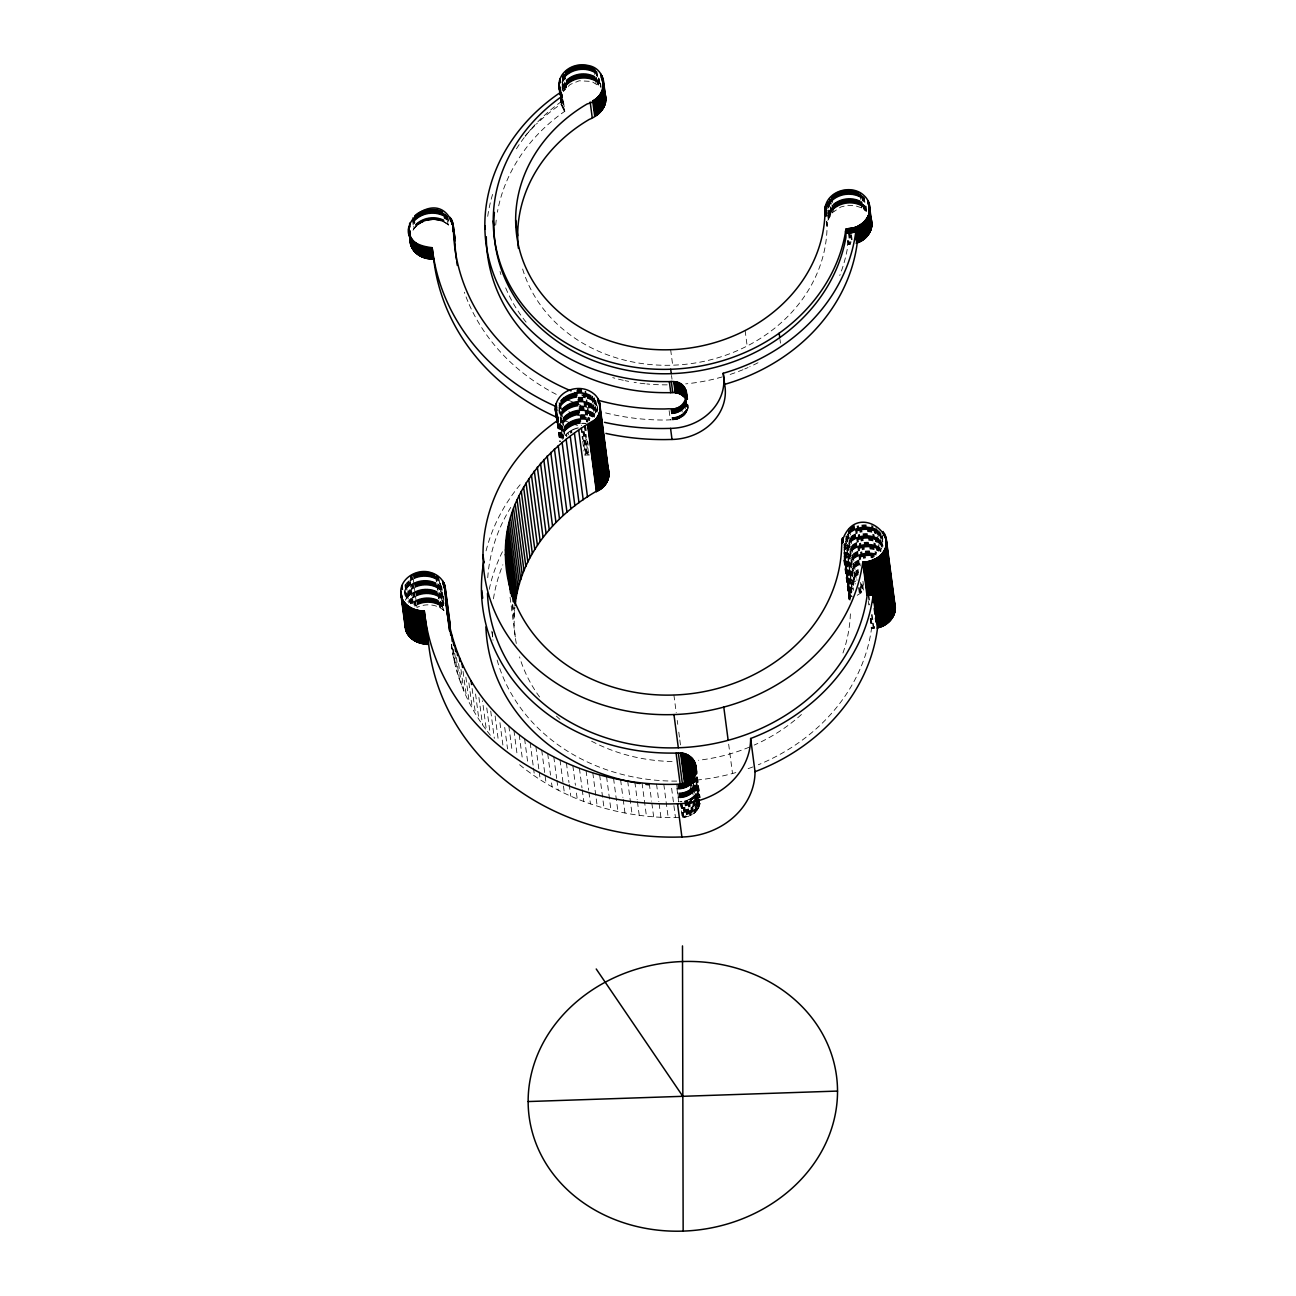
<?xml version="1.0" encoding="UTF-8"?>
<svg xmlns="http://www.w3.org/2000/svg" width="1296" height="1296" viewBox="0 0 1296 1296"><rect width="100%" height="100%" fill="white"/><g stroke="black" fill="none" stroke-linecap="round" stroke-linejoin="round"><path stroke-width="0.75" stroke-dasharray="5 3.75" d="M516.294 643.48A168.496 146.205 -7.5 0 1 514.172 620.638L514.885 606.82M522.628 269.017A155.002 134.509 -7.5 0 0 689.666 363.803A155.002 134.509 -7.5 0 0 826.994 229.408L827.123 227.011A22.469 19.489 -7.5 0 1 827.059 225.18L827.383 222.118M870.248 618.565L871.414 629.338A190.966 165.71 -7.5 0 1 758.338 764.753M847.568 240.57L847.357 248.621A177.471 154.013 -7.5 0 1 839.743 275.497M605.588 412.906A217.922 189.103 -7.5 0 0 665.982 420.034L670.356 419.839A15.73 13.64 -7.5 0 0 672.316 419.92C680.303 419.985 688.694 413.521 688.208 405.049M700.229 803.407L698.333 808.574L694.138 813.289L688.306 816.399L682.214 817.436L680.416 803.763M827.836 220.304L832.388 212.609L840.845 206.971L847.665 205.303L854.663 205.546L861.143 207.668L866.489 211.459L865.728 205.643M600.615 83.479L601.117 87.35L591.689 81.437L579.231 80.773L570.24 84.418L563.76 91.012L561.719 75.508M413.003 230.267C420.811 217.922 440.624 215.978 450.409 226.946M857.223 595.285L863.59 591.3L862.31 581.531M531.895 128.191A177.471 154.013 -7.5 0 1 562.075 101.088L563.323 100.31L564.781 111.375L563.533 112.153A177.471 154.013 -7.5 0 0 497.389 212.204M444.074 610.659C436.865 604.066 425.574 603.158 416.988 607.468L412.614 574.258M735.836 772.594L730.069 774.166A190.966 165.71 -7.5 0 1 696.649 780.062M584.545 455.042L589.453 454.961M871.528 628.333L874.654 628.204L874.152 624.299M848.054 244.264L850.565 244.199L849.107 233.134M519.631 764.753C564.376 801.608 623.198 818.975 680.74 817.549M699.759 797.089L694.089 789.523L684.952 786.251A17.966 15.601 -7.5 0 0 682.15 786.186M487.361 731.381L490.374 735.269M560.941 100.505L561.816 105.932L564.781 111.375M451.3 644.225C455.107 675.297 467.597 705.089 486.356 730.085L482.501 700.78M866.165 206.096L866.684 209.984M864.238 197.446L866.02 211.005M863.752 197.024L865.534 210.584M863.249 196.603L865.031 210.163M862.731 196.198L864.529 209.758M862.213 195.809L863.995 209.369M861.662 195.437L863.444 208.996M860.852 193.153L862.893 208.64M860.285 192.812L862.326 208.3M859.945 194.416L861.743 207.976M859.102 192.164L861.143 207.668M858.503 191.873L860.528 207.376M857.871 191.597L859.912 207.101M857.255 191.354L859.297 206.842M856.607 191.111L858.649 206.599M855.959 190.885L858.001 206.388M855.311 190.69L857.353 206.177M854.647 190.496L856.688 205.999M853.983 190.334L856.008 205.821M853.303 190.188L855.344 205.675M852.622 190.058L854.663 205.546M851.926 189.945L853.967 205.432M851.229 189.848L853.27 205.351M850.549 189.783L852.574 205.27M849.836 189.718L851.877 205.222M849.139 189.686L851.18 205.189M848.443 189.67L850.484 205.173M847.73 189.686L849.771 205.173M847.033 189.702L849.074 205.205M846.32 189.751L848.362 205.238M845.624 189.815L847.665 205.303M851.456 234.722L852.185 240.262M844.927 189.896L846.968 205.384M850.759 234.835L851.731 242.206M844.231 189.994L846.272 205.481M849.82 233.069L851.035 242.287M843.534 190.107L845.575 205.61M842.837 190.253L844.879 205.74M848.41 233.167L849.868 244.247M842.157 190.415L844.198 205.902M848.669 240.57L849.155 244.264M841.46 190.577L843.502 206.08M847.973 240.586L848.459 244.264M840.796 190.771L842.837 206.275M840.116 190.982L842.157 206.485M839.468 191.225L841.509 206.712M838.804 191.468L840.845 206.971M838.156 191.727L840.197 207.23M837.524 192.019L839.565 207.506M882.349 535.426L882.868 539.33M836.892 192.31L838.933 207.814M882.155 536.917L882.932 542.781M881.685 536.479L882.981 546.248M836.276 192.634L838.318 208.121M880.697 532.138L882.754 547.771M835.677 192.958L837.718 208.462M880.454 533.677L882.252 547.349M835.078 193.315L837.119 208.818M879.935 533.272L881.734 546.944M879.158 530.939L881.458 548.516M834.494 193.671L836.536 209.174M878.607 530.566L881.183 550.087M833.927 194.06L835.969 209.563M878.299 532.154L880.875 551.691M833.377 194.449L835.418 209.952M877.473 529.853L880.308 551.351M832.826 194.87L834.867 210.357M876.89 529.529L879.725 551.027M876.047 527.278L879.385 552.663M832.307 195.291L834.349 210.778M875.691 528.93L878.785 552.371M832.048 197.656L833.83 211.216M831.303 196.182L833.344 211.669M875.075 528.655L878.153 552.096M830.817 196.636L832.858 212.139M874.444 528.412L877.797 553.797M830.606 199.049L832.388 212.609M873.812 528.169L877.149 553.554M830.153 199.535L831.951 213.095M872.905 525.982L876.501 553.343M829.472 198.11L831.514 213.597M829.067 198.612L831.092 214.115M872.257 525.787L876.112 555.093M828.922 201.074L830.704 214.634M871.592 525.593L875.448 554.899M828.549 201.609L830.331 215.168M871.171 527.391L874.768 554.737M828.193 202.144L829.975 215.703M827.852 202.694L829.634 216.254M870.491 527.245L874.346 556.535M827.269 201.317L829.31 216.805M827.237 203.812L829.019 217.372M869.81 527.116L873.666 556.405M827.723 210.195L828.743 217.955M827.723 212.722L828.484 218.522M869.13 527.002L873.245 558.252M827.739 215.233L828.241 219.105M868.433 526.905L872.548 558.155M867.737 526.84L871.852 558.09M867.04 526.775L871.155 558.041M826.54 221.292L827.059 225.18M826.362 221.195L827.123 227.011M866.084 524.799L870.458 557.993M865.372 524.783L869.746 557.993M864.675 524.783L869.049 557.993M863.978 524.799L868.336 558.009M863.266 524.848L867.64 558.058M862.569 524.912L866.943 558.122M861.856 524.993L866.23 558.203M861.419 527.051L865.534 558.301M860.722 527.164L864.837 558.414M872.159 614.596L873.958 628.268M860.042 527.31L864.157 558.56M868.887 595.107L869.908 602.915M871.447 614.628L873.261 628.301M859.345 527.456L863.46 558.722M868.174 595.123L869.47 604.892M871.268 618.565L872.548 628.333M858.406 525.69L862.78 558.9M868.239 600.988L868.757 604.892M870.556 618.565L871.852 628.333M857.725 525.884L862.099 559.094M857.061 526.095L861.435 559.305M856.656 528.282L860.771 559.532M856.008 528.525L860.123 559.775M862.942 581.272L863.46 585.176M855.36 528.784L860.252 565.898M854.21 525.172L859.604 566.19M861.921 583.767L862.958 591.575M853.578 525.463L858.989 566.482M861.289 584.059L862.326 591.883M852.962 525.787L858.616 568.75M860.414 582.422L861.71 592.191M852.363 526.111L858.535 572.994M860.333 586.667L861.095 592.531M851.764 526.468L858.195 575.294M859.993 588.967L860.512 592.871M851.18 526.824L857.612 575.667M859.151 587.38L859.928 593.244M850.613 527.213L857.045 576.04M858.584 587.768L859.361 593.617M850.063 527.602L856.996 580.349M849.771 529.967L856.462 580.754M848.993 528.444L855.684 579.231M848.475 528.881L855.425 581.612M848.232 531.279L855.182 584.026M848.021 533.693L854.696 584.48M847.552 534.179L854.242 584.966M847.357 536.609L853.789 585.452M846.92 537.111L853.61 587.898M846.256 535.669L853.465 590.36M845.867 536.188L852.8 588.935M845.737 538.682L852.428 589.469M845.64 541.161L852.071 590.004M845.559 543.672L851.99 592.499M845.251 544.223L852.185 596.97M844.943 544.79L851.634 595.577M844.409 543.413L851.359 596.16M844.15 543.996L851.099 596.727M843.923 544.579L850.597 595.366M843.955 547.123L850.387 595.949M844.02 549.666L850.451 598.509M844.101 552.226L850.273 599.108M843.955 552.825L849.998 600.323M843.971 556L849.625 598.979M844.133 558.56L849.479 600.194M844.036 559.791L849.155 599.481M843.826 560.293L848.961 599.351M779.998 339.455L780.484 343.132M745.119 330.512L747.16 346M687.512 404.368L687.998 408.062M687.431 404.789L687.803 408.904M687.204 405.632L687.674 409.325M686.329 400.513L687.544 409.747M686.183 400.934L687.22 410.573M685.827 401.744L687.042 410.978M685.633 402.149L686.848 411.367M685.179 400.707L686.637 411.772M684.968 401.096L686.426 412.16M684.725 401.468L686.183 412.549M684.725 403.704L685.94 412.922M684.207 402.23L685.665 413.294M683.932 402.586L685.39 413.667M728.66 744.196L732.515 773.485M683.64 402.943L685.098 414.023M683.348 403.299L684.806 414.364M683.041 403.639L684.499 414.704M682.7 403.979L684.158 415.044M682.376 404.303L683.834 415.368M682.02 404.611L683.478 415.676M681.664 404.919L683.122 415.984M681.534 407.057L682.749 416.291M680.918 405.502L682.376 416.567M680.53 405.778L681.988 416.842M680.125 406.037L681.583 417.118M679.72 406.296L681.178 417.361M679.298 406.539L680.756 417.62M678.877 406.782L680.335 417.847M678.456 406.993L679.914 418.073M670.648 349.709L672.689 365.197M678.019 407.203L679.477 418.284M677.565 407.414L679.023 418.478M677.111 407.592L678.569 418.657M676.658 407.77L678.116 418.835M676.188 407.932L677.646 418.997M671.522 375.516L672.008 379.21M675.718 408.078L677.176 419.143M675.248 408.208L676.706 419.288M674.779 408.337L676.237 419.402M674.293 408.451L675.751 419.515M673.807 408.548L675.265 419.612M673.321 408.629L674.779 419.693M672.835 408.694L674.293 419.758M672.349 408.758L673.807 419.823M671.846 408.791L673.304 419.872M671.36 408.823L672.818 419.888M670.858 408.839L672.316 419.92M669.141 410.621L670.356 419.839M697.378 777.519L700.034 797.526M697.297 777.017L699.889 797.558M696.843 776.628L699.516 797.056M696.697 777.681L699.451 797.542M696.47 777.244L698.884 797.056M699.143 799L699.905 804.865M696.422 779.949L698.738 797.526M698.998 799.486L699.775 805.351M696.276 780.419L698.593 798.012M698.836 799.956L699.613 805.82M696.098 780.905L698.155 796.522M695.887 781.002L699.257 806.76M694.931 775.964L699.046 807.23M694.705 776.434L697.54 797.915M697.799 799.875L698.819 807.683M694.462 776.887L697.297 798.368M697.556 800.329L698.576 808.137M694.219 777.325L698.333 808.574M693.943 777.762L698.058 809.028M693.409 776.239L696.227 797.737M696.487 799.681L697.766 809.449M693.101 776.677L695.936 798.158M696.179 800.118L697.475 809.87M692.777 777.082L695.612 798.579M695.871 800.523L697.151 810.292M693.052 781.715L694.089 789.523M692.712 779.447L696.827 810.697M692.113 777.892L696.487 811.102M691.756 778.28L694.316 797.818M694.575 799.778L696.13 811.49M600.178 83.009L600.68 86.881M599.206 78.683L600.226 86.427M691.384 778.669L693.959 798.206M694.98 806.015L695.758 811.879M691.756 784.501L692.275 788.405M598.736 78.246L599.756 85.99M691.254 780.986L693.571 798.563M693.83 800.523L695.369 812.252M598.25 77.825L599.27 85.568M690.59 779.398L693.166 798.935M693.425 800.879L694.964 812.608M596.97 71.588L598.768 85.147M690.185 779.755L692.761 799.276M693.02 801.236L694.559 812.948M690.314 783.805L690.817 787.709M596.452 71.199L598.234 84.758M689.764 780.079L692.339 799.616M692.599 801.576L694.138 813.289M595.917 70.81L597.715 84.37M689.326 780.419L691.643 797.996M692.68 805.804L693.7 813.629M595.123 68.51L597.164 83.997M688.889 780.727L693.263 813.937M594.556 68.153L596.597 83.657M688.435 781.034L692.809 814.244M594.232 69.757L596.03 83.317M687.965 781.326L692.339 814.536M593.39 67.505L595.431 82.993M687.496 781.601L691.87 814.811M592.79 67.198L594.832 82.701M687.01 781.877L689.326 799.454M689.585 801.398L691.384 815.071M592.191 66.906L594.232 82.409M686.507 782.12L688.824 799.697M689.083 801.657L690.881 815.33M591.559 66.647L593.6 82.134M686.005 782.363L688.322 799.94M688.581 801.9L690.379 815.573M685.503 782.59L687.82 800.167M688.079 802.127L689.877 815.8M673.904 695.029L676.22 712.606M677.241 720.43L677.759 724.334M678.796 732.143L679.558 738.007M679.817 739.951L680.594 745.816M590.927 66.388L592.969 81.891M684.985 782.8L689.359 816.01M590.296 66.161L592.337 81.648M684.466 782.995L688.84 816.205M589.648 65.934L591.689 81.437M683.932 783.189L688.306 816.399M588.983 65.74L591.025 81.243M683.397 783.351L687.771 816.561M588.319 65.561L590.36 81.065M682.862 783.513L687.236 816.723M587.639 65.399L589.68 80.903M682.312 783.659L686.686 816.853M681.761 783.772L683.818 799.405M684.855 807.214L686.135 816.982M586.975 65.254L589 80.757M681.21 783.886L683.267 799.519M684.288 807.327L685.584 817.096M586.278 65.14L588.319 80.627M680.659 783.983L682.717 799.616M683.737 807.424L685.033 817.193M585.598 65.027L587.639 80.53M680.092 784.064L682.15 799.697M683.186 807.505L684.466 817.274M584.901 64.946L586.942 80.449M679.541 784.129L681.842 801.706M682.101 803.666L683.899 817.339M678.974 784.177L681.291 801.754M681.55 803.714L683.348 817.387M584.204 64.881L586.246 80.384M678.407 784.21L680.724 801.787M680.983 803.747L682.781 817.42M583.508 64.832L585.549 80.336M677.84 784.226L680.157 801.819M582.795 64.816L584.836 80.303M582.098 64.8L584.14 80.303M676.723 784.226L679.039 801.803M676.885 788.26L678.683 801.932M581.402 64.816L583.427 80.303M580.689 64.849L582.73 80.336M579.992 64.897L582.034 80.384M579.28 64.962L581.321 80.449M578.583 65.043L580.624 80.546M577.886 65.156L579.928 80.644M577.19 65.286L579.231 80.773M576.509 65.432L578.534 80.919M671.62 788.276L675.475 817.582M575.813 65.594L577.854 81.081M575.132 65.772L577.174 81.259M574.468 65.966L576.509 81.47M573.788 66.193L575.829 81.68M573.14 66.42L575.181 81.923M572.492 66.679L574.533 82.183M571.844 66.955L573.885 82.442M571.212 67.246L573.253 82.733M570.58 67.538L572.621 83.041M569.965 67.862L572.006 83.365M663.811 784.323L668.185 817.517M569.365 68.202L571.406 83.705M568.782 68.558L570.823 84.062M568.199 68.931L570.24 84.418M567.632 69.32L569.673 84.807M567.081 69.709L569.122 85.212M566.546 70.13L568.588 85.617M566.028 70.551L568.069 86.054M565.526 71.005L567.567 86.492M565.024 71.458L567.065 86.945M564.813 73.856L566.595 87.415M564.343 74.342L566.141 87.901M563.906 74.828L565.688 88.387M563.225 73.402L565.267 88.889M563.08 75.848L564.862 89.408M656.537 784.064L658.854 801.641M659.113 803.601L660.911 817.274M562.691 76.367L564.473 89.926M562.059 74.974L564.1 90.461M562.14 81.875L563.42 91.562M562.091 84.37L562.853 90.185M562.059 86.881L562.561 90.752M562.934 99.808L564.392 110.873M562.577 99.29L564.035 110.354M562.221 98.771L563.679 109.836M561.589 97.686L563.355 109.301M561.298 97.135L562.756 108.216M561.038 96.584L562.496 107.649M560.795 96.017L562.253 107.082M560.423 96.115L561.816 105.932M560.698 99.679L561.281 103.923L558.025 106.159A186.462 161.806 -7.5 0 0 536.463 124.027M649.28 783.61L651.596 801.187M651.856 803.147L653.654 816.82M597.294 405.761L597.812 409.666M597.132 407.236L597.65 411.14M595.917 400.918L597.213 410.686M595.463 400.464L597.019 412.177M594.994 400.027L596.533 411.739M594.248 397.645L596.047 411.318M594.005 399.184L596.063 414.817M593.487 398.779L595.544 414.412M592.693 396.446L595.01 414.023M592.142 396.074L594.718 415.611M591.835 397.678L594.41 417.215M591.008 395.393L593.843 416.875M642.055 782.962L646.429 816.172M590.425 395.069L593.244 416.567M589.826 394.778L592.904 418.203M589.21 394.486L592.304 417.928M588.595 394.211L591.673 417.652M587.963 393.968L591.3 419.353M587.315 393.725L590.668 419.126M586.667 393.514L590.004 418.916M585.76 391.36L589.615 420.665M585.079 391.181L588.951 420.487M584.674 392.98L588.271 420.325M583.994 392.834L587.849 422.14M634.862 782.104L637.178 799.697M637.421 801.641L639.236 815.314M583.313 392.704L587.169 422.01M582.617 392.607L586.472 421.913M581.418 388.622L586.035 423.776M580.721 388.541L585.338 423.711M585.598 425.655L586.375 431.519M587.655 441.288L588.173 445.192M580.009 388.508L584.642 423.662M584.901 425.623L586.44 437.335M586.699 439.295L588.757 454.912M579.312 388.476L583.945 423.63M584.204 425.59L588.06 454.896M578.615 388.46L583.232 423.63M584.269 431.438L587.347 454.88M577.903 388.476L582.536 423.63M583.556 431.455L586.651 454.896M577.206 388.508L581.823 423.662M582.86 431.487L585.938 454.928M576.752 390.517L581.386 425.671M581.645 427.631L585.241 454.977M627.701 781.067L632.075 814.277M576.315 392.526L580.689 425.736M580.932 427.696L582.487 439.409M582.746 441.369L584.026 451.138M575.602 392.623L579.976 425.833M574.906 392.72L579.28 425.93M574.225 392.85L578.583 426.06M573.529 392.996L578.162 428.166M572.848 393.158L577.465 428.328M572.168 393.336L576.785 428.506M571.487 393.547L576.121 428.701M570.823 393.757L575.456 428.927M570.159 394L574.792 429.154M620.606 779.819L622.922 797.396M623.182 799.357L624.98 813.029M569.511 394.259L574.144 429.413M568.863 394.519L573.496 429.689M568.231 394.81L572.864 429.98M567.616 395.118L572.233 430.272M567 395.442L571.892 432.556M566.401 395.782L571.277 432.896M565.801 396.139L570.694 433.253M565.234 396.495L569.851 431.665M564.667 396.884L569.3 432.054M564.116 397.289L568.75 432.443M563.582 397.694L568.458 434.808M613.559 778.378L617.933 811.588M563.047 398.131L567.68 433.285M562.545 398.569L567.178 433.739M562.059 399.022L566.935 436.136M561.573 399.492L566.465 436.606M561.119 399.978L565.753 435.132M560.682 400.464L565.315 435.634M560.504 402.926L564.878 436.136M560.099 403.445L564.473 436.639M559.71 403.963L561.265 415.676M561.508 417.636L563.825 435.213M559.094 402.538L560.893 416.21M561.152 418.171L563.711 437.708M558.997 405.032L560.277 414.801M560.536 416.761L563.371 438.242M558.916 407.543L559.953 415.352M560.212 417.312L563.031 438.793M558.868 410.054L559.386 413.959M560.407 421.783L562.723 439.36M560.374 424.294L562.432 439.927M606.577 776.741L610.951 809.951M560.099 424.877L561.897 438.55M559.597 423.5L561.654 439.133M559.37 424.084L561.427 439.717M559.273 424.391L560.957 438.356M558.932 423.857L560.99 439.49M558.544 423.922L560.601 439.555M558.268 424.197L560.601 440.365M557.993 423.63L560.309 441.207M557.912 423.792L560.228 441.385M557.491 423.679L559.888 441.45M557.264 423.565L559.564 441.158M599.659 774.911L604.033 808.121M592.823 772.902L597.197 806.112M586.084 770.699L588.643 790.236M588.902 792.18L590.458 803.909M579.425 768.301L581.985 787.838M582.244 789.782L583.799 801.511M572.864 765.725L575.424 785.263M576.461 793.071L577.222 798.935M566.401 762.971L568.976 782.509M569.219 784.453L570.775 796.181M560.05 760.023L564.424 793.233M553.813 756.913L556.648 778.41M556.907 780.354L558.187 790.123M547.706 753.64L550.541 775.121M551.561 782.93L552.08 786.834M541.728 750.173L546.102 783.383M535.88 746.561L538.958 770.002M539.217 771.946L540.254 779.771M513.961 607.516L514.48 611.42M512.698 604.309L514.237 616.037M512.114 605.005L514.172 620.638M530.177 742.77L533.255 766.211M533.515 768.172L534.551 775.98M510.057 597.278L515.533 638.944M524.605 738.833L527.699 762.275M519.21 734.735L522.547 760.12M447.833 216.351L448.805 223.722M447.363 215.914L448.578 225.131M447.59 221.033L448.076 224.726M446.342 215.087L447.557 224.321M513.945 730.474L517.298 755.876M445.808 214.715L447.023 223.933M445.273 214.326L446.488 223.56M444.706 213.97L445.921 223.204M444.139 213.629L445.354 222.863M443.556 213.305L444.771 222.539M442.714 211.151L444.172 222.232M442.114 210.859L443.572 221.94M441.499 210.584L442.957 221.665M440.867 210.325L442.325 221.405M508.858 726.084L512.195 751.486M440.235 210.098L441.693 221.162M439.587 209.871L441.045 220.936M438.923 209.66L440.381 220.741M438.259 209.482L439.717 220.547M437.594 209.32L439.052 220.385M436.914 209.174L438.372 220.239M491.864 631.136L493.047 640.208M504.711 727.412L507.53 748.894M436.234 209.045L437.692 220.109M435.553 208.931L437.011 219.996M434.857 208.834L436.315 219.899M434.16 208.769L435.618 219.834M433.463 208.705L434.921 219.785M432.767 208.672L434.225 219.737M499.948 722.731L503.042 746.172M432.054 208.656L433.512 219.737M431.357 208.672L432.815 219.737M430.645 208.688L432.103 219.753M429.948 208.737L431.406 219.802M429.235 208.802L430.693 219.866M428.539 208.883L429.997 219.947M495.121 715.959L498.199 739.4M427.842 208.98L429.3 220.045M427.145 209.093L428.603 220.158M426.449 209.239L427.907 220.304M425.768 209.385L427.226 220.466M425.088 209.563L426.546 220.644M490.73 711.034L494.327 738.38M424.408 209.758L425.866 220.838M423.743 209.968L425.201 221.049M423.079 210.211L424.537 221.276M422.431 210.454L423.889 221.519M421.783 210.713L423.241 221.794M486.778 707.924L490.115 733.309M421.135 211.005L422.593 222.07M420.52 211.297L421.978 222.377M419.904 211.621L421.362 222.685M419.288 211.945L420.746 223.025M418.705 212.301L420.163 223.366M418.122 212.657L419.58 223.738M417.555 213.046L419.013 224.111M416.988 213.435L418.446 224.516M416.453 213.856L417.911 224.921M415.919 214.277L417.377 225.342M415.417 214.715L416.875 225.779M478.921 697.442L482.517 724.788M414.914 215.168L416.372 226.233M414.428 215.622L415.886 226.687M414.218 217.939L415.433 227.173M413.764 218.441L414.979 227.659M413.327 218.927L414.542 228.161M412.679 217.598L414.137 228.663M475.551 693.992L478.888 719.393M412.533 219.964L413.748 229.181M472.117 688.484L475.47 713.885M468.893 682.879L472.246 708.28M465.88 677.192L469.217 702.578M463.077 671.409L466.414 696.794M460.987 669.449L463.822 690.93M458.606 663.52L461.441 685.001M456.451 657.509L459.286 678.991M454.766 653.395L457.342 672.916M453.308 649.215L455.625 666.792M452.579 648.891L454.135 660.62M451.575 644.63L452.855 654.399M443.362 596.403L443.88 600.307M441.644 586.165L442.163 590.069M442.406 592.029L443.961 603.742M441.191 585.711L443.767 605.248M440.462 583.313L443.815 608.699M439.976 582.876L443.588 610.222M438.971 578.551L443.086 609.817M438.194 576.202L442.568 609.412M437.675 575.813L442.033 609.023M437.125 575.44L441.499 608.65M436.574 575.084L440.948 608.294M436.25 576.704L440.365 607.954M435.667 576.364L439.781 607.63M434.824 574.112L439.198 607.322M434.209 573.82L438.583 607.03M433.593 573.545L437.967 606.755M432.961 573.286L437.335 606.496M432.329 573.043L436.703 606.253M431.681 572.816L436.055 606.026M431.033 572.621L435.391 605.831M430.369 572.427L434.727 605.637M429.689 572.265L434.063 605.475M429.008 572.119L433.382 605.329M428.328 571.99L432.702 605.2M427.648 571.876L432.022 605.086M426.951 571.795L431.325 604.989M426.254 571.714L430.628 604.924M425.558 571.666L429.932 604.876M424.861 571.633L429.235 604.827M424.148 571.617L428.522 604.827M423.452 571.617L427.826 604.827M422.739 571.633L427.113 604.843M422.042 571.682L426.416 604.892M421.346 571.747L425.72 604.957M420.633 571.828L425.007 605.038M419.936 571.925L424.31 605.135M419.24 572.054L423.614 605.248M418.559 572.184L422.933 605.394M417.863 572.346L422.237 605.556M417.182 572.524L421.556 605.734M416.502 572.719L420.876 605.929M415.838 572.929L420.212 606.139M415.174 573.156L419.548 606.366M414.526 573.399L418.9 606.609M413.878 573.674L418.252 606.884M413.246 573.95L417.62 607.16M411.998 574.565L416.372 607.775M411.399 574.906L415.757 608.116M410.8 575.246L415.174 608.456M410.216 575.618L414.072 604.924M410.168 579.895L413.505 605.297M409.86 582.244L412.695 603.742M409.066 580.705L412.144 604.147M408.532 581.126L411.626 604.568M408.029 581.564L411.107 605.005M407.527 582.017L410.362 603.499M407.041 582.487L409.617 602.024M406.588 582.957L409.147 602.494M406.393 585.403L408.71 602.98M405.697 583.945L408.013 601.522M405.292 584.464L407.349 600.08M404.903 584.982L406.96 600.599M405.032 589.421L406.328 599.189M404.935 591.916L405.956 599.724M404.336 590.506L405.632 600.275M451.413 644.987L451.818 648.13M850.37 613.85A168.496 146.205 -7.5 0 1 842.854 653.314M801.43 714.501A168.496 146.205 -7.5 0 1 754.207 745.07M749.396 747.128A168.496 146.205 -7.5 0 1 698.463 760.266M672.089 761.513A168.496 146.205 -7.5 0 1 589.55 740.113M559.969 719.377A168.496 146.205 -7.5 0 1 556.405 716.105M539.59 696.989A168.496 146.205 -7.5 0 1 519.534 656.894M752.814 766.94A190.966 165.71 -7.5 0 1 747.225 768.982M676.706 781.099A190.966 165.71 -7.5 0 1 496.87 659.146M492.626 636.984A190.966 165.71 -7.5 0 1 492.156 631.8M493.452 598.801A190.966 165.71 -7.5 0 1 502.88 564.764M489.208 589.388A196.927 170.878 -7.5 0 1 503.464 549.715M487.733 577.741A190.966 165.71 -7.5 0 1 510.754 507.4M486.065 550.881A196.927 170.878 -7.5 0 1 521.17 483.505M758.014 362.75A177.471 154.013 -7.5 0 1 749.785 366.736M748.1 367.497A177.471 154.013 -7.5 0 1 744.73 368.955M743.045 369.668A177.471 154.013 -7.5 0 1 727.445 375.322M722.131 376.942A177.471 154.013 -7.5 0 1 685.697 383.875M667.165 384.847A177.471 154.013 -7.5 0 1 646.85 383.956M645.019 383.778A177.471 154.013 -7.5 0 1 634.084 382.336M628.673 381.38A177.471 154.013 -7.5 0 1 625.093 380.668M623.311 380.279A177.471 154.013 -7.5 0 1 612.716 377.638M526.095 322.121A177.471 154.013 -7.5 0 1 504.63 285.331M500.92 274.606A177.471 154.013 -7.5 0 1 500.029 271.496M495.72 225.099A177.471 154.013 -7.5 0 1 496.611 217.031M487.717 216.351A186.462 161.806 -7.5 0 1 493.582 191.241M525.107 136.015A186.462 161.806 -7.5 0 1 535.151 125.307M577.546 425.477A240.392 208.607 -7.5 0 1 563.906 420.341M597.521 410.735A217.922 189.103 -7.5 0 1 563.533 397.969M556.227 394.357A217.922 189.103 -7.5 0 1 468.698 303.377M467.921 301.531A217.922 189.103 -7.5 0 1 464.324 292.232M516.44 148.813A177.471 154.013 -7.5 0 1 524.232 137.57M525.285 136.193A177.471 154.013 -7.5 0 1 527.423 133.488M528.509 132.16A177.471 154.013 -7.5 0 1 530.744 129.503M590.117 418.77A240.392 208.607 -7.5 0 1 559.094 407.884M594.459 399.2A217.922 189.103 -7.5 0 1 574.112 392.137"/><path stroke-width="1.5" d="M505.424 554.218C504.095 495.104 546.912 446.926 595.512 419.467C602.543 412.177 601.522 399.249 593.228 393.32C584.642 386.548 571.52 387.018 563.063 393.79C559.03 396.965 556.081 401.679 555.53 406.831C553.052 412.209 561.638 418.608 556.454 421.281A190.966 165.71 -7.5 0 0 502.605 627.377A190.966 165.71 -7.5 0 0 721.321 707.746L727.105 706.174A190.966 165.71 -7.5 0 0 862.666 562.934C920.986 551.869 856.543 491.038 841.687 542.83A22.469 19.489 -7.5 0 0 841.768 544.66L841.622 547.43A168.496 146.205 -7.5 0 1 671.263 695.093A168.496 146.205 -7.5 0 1 505.424 554.218L510.575 593.293M825.082 211.507L824.953 213.921A155.002 134.509 -7.5 0 1 593.973 334.595A155.002 134.509 -7.5 0 1 587.185 103.923C607.225 99.484 609.444 68.639 587.639 65.399C578.68 63.358 568.49 66.533 562.82 73.904C560.261 77.225 558.77 81.405 558.916 85.617C557.896 89.667 563.306 94.3 561.492 96.665A177.471 154.013 -7.5 0 0 580.495 350.811A177.471 154.013 -7.5 0 0 845.316 233.134C844.522 225.715 854.453 229.91 858.568 225.812C862.31 223.835 865.534 220.855 867.575 217.129C871.657 210.211 870.021 200.767 863.978 195.518C851.407 183.319 825.568 191.273 825.017 209.677A22.469 19.489 -7.5 0 0 825.082 211.507L825.601 215.395M518.4 248.314A155.002 134.509 -7.5 0 1 589.226 119.426C599.627 115.506 609.557 104.231 604.487 92.615M515.079 605.297C520.603 554.04 557.62 511.709 601.879 488.219C608.294 483.116 611.113 473.526 607.176 466.074M893.543 600.615C899.489 612.263 889.412 625.903 877.441 627.766L877.311 629.791A196.927 170.878 -7.5 0 1 755.017 771.687A72.268 62.71 -7.5 0 1 681.907 836.989L674.827 837.135A255.344 221.584 -7.5 0 1 428.684 644.42C419.369 644.323 406.28 638.798 405.243 627.264L400.869 594.054C399.006 578.81 416.81 568.215 430.369 572.427C437.027 574.112 443.07 579.101 444.933 585.857C445.662 632.092 462.38 678.278 494.602 712.055C540.772 762.21 610.529 786.591 677.84 784.226C683.705 784.129 689.602 781.439 693.101 776.677C700.877 767.232 692.048 753.008 680.578 753.041A17.966 15.601 -7.5 0 0 676.091 753.138L672.17 753.089A196.927 170.878 -7.5 0 1 483.781 561.524M449.712 626.373L449.129 618.484M870.167 216.545C875.74 227.399 867.186 240.457 856.105 243.162M571.066 390.89A217.922 189.103 -7.5 0 1 453.568 232.664L453.341 229.603A22.469 19.489 -7.5 0 0 453.454 227.14C439.798 176.58 373.475 241.137 432.151 247.682L432.977 253.611A240.392 208.607 -7.5 0 0 555.773 406.426M410.216 237.897C408.451 250.582 421.816 260.253 433.609 258.763L434.435 264.676A240.392 208.607 -7.5 0 0 557.231 417.506M862.796 561.913L867.04 596.128A190.966 165.71 -7.5 0 1 731.479 739.384L725.695 740.956A190.966 165.71 -7.5 0 1 487.49 593.406M454.702 241.283L454.799 240.667A22.469 19.489 -7.5 0 0 454.912 238.205L454.297 233.977M846.013 228.76L845.899 237.557A177.471 154.013 -7.5 0 1 649.993 373.264A177.471 154.013 -7.5 0 1 494.408 212.414M597.667 400.124A217.922 189.103 -7.5 0 0 664.524 408.969L668.898 408.775A15.73 13.64 -7.5 0 0 670.858 408.839C688.662 410.638 692.582 382.352 673.742 381.607A15.73 13.64 -7.5 0 0 669.319 381.623L665.447 381.607A186.462 161.806 -7.5 0 1 494.068 275.449A186.462 161.806 -7.5 0 1 556.567 95.094L559.823 92.858L561.589 97.686M846.596 233.199L855.765 231.725L855.571 233.41A186.462 161.806 -7.5 0 1 723.184 373.28A52.747 45.765 -7.5 0 1 670.567 428.393L663.876 428.522A240.392 208.607 -7.5 0 1 604.454 422.334M867.154 595.123L873.067 594.556L872.937 596.581A196.927 170.878 -7.5 0 1 750.643 738.493A72.268 62.71 -7.5 0 1 677.533 803.779L670.453 803.925A255.344 221.584 -7.5 0 1 424.31 611.226C414.995 611.113 401.906 605.605 400.869 594.054M528.152 1101.551L837.524 1091.07A155.002 134.509 -7.5 0 0 682.522 961.535A155.05 134.557 -7.5 0 0 605.183 982.222L603.904 982.919A155.05 134.557 -7.5 0 0 528.136 1101.551A155.002 134.509 -7.5 0 0 683.154 1231.103A155.002 134.509 -7.5 0 0 837.524 1091.07M855.198 227.302L857.029 244.474A186.462 161.806 -7.5 0 1 724.642 384.361A52.747 45.765 -7.5 0 1 672.008 439.457L665.334 439.587A240.392 208.607 -7.5 0 1 605.912 433.415M684.45 387.569C690.59 409.471 683.98 391.797 675.2 392.672A15.73 13.64 -7.5 0 0 670.777 392.704L666.905 392.672A186.462 161.806 -7.5 0 1 486.292 236.714M682.83 1096.319L596.225 968.987M447.622 615.098L448.205 616.199M452.92 230.542L453.924 232.81M869.211 203.926L871.884 224.273M868.628 202.176L871.819 225.504M868.385 201.609L871.673 226.719M868.126 201.042L871.56 227.335M867.834 200.491L868.352 204.363M868.855 208.235L869.373 212.123M869.389 212.447L871.285 228.55M869.065 213.646L871.106 229.149M868.871 214.245L870.912 229.732M868.66 214.828L870.685 230.332M868.417 215.411L870.458 230.915M868.158 215.995L870.199 231.498M867.883 216.578L869.924 232.065M867.575 217.129L869.616 232.632M867.267 217.696L869.308 233.183M866.927 218.246L868.968 233.734M866.57 218.781L868.612 234.284M866.198 219.316L868.223 234.803M865.793 219.834L867.834 235.337M865.388 220.352L867.429 235.84M864.95 220.838L866.992 236.342M864.497 221.341L866.538 236.828M864.043 221.81L866.084 237.314M863.557 222.28L865.598 237.767M863.055 222.718L865.096 238.221M862.553 223.155L864.594 238.658M862.018 223.592L864.059 239.08M861.484 223.997L863.525 239.485M860.933 224.386L862.958 239.89M860.35 224.775L862.391 240.262M859.766 225.131L861.808 240.635M859.183 225.488L861.224 240.975M858.568 225.812L860.609 241.315M857.952 226.136L859.993 241.623M857.336 226.427L859.378 241.931M856.688 226.719L858.73 242.206M856.057 226.978L858.082 242.482M855.392 227.221L857.434 242.725M854.728 227.464L855.311 231.887M856.04 237.427L856.769 242.951M854.064 227.675L854.647 232.097M853.384 227.869L853.967 232.292M852.703 228.047L853.286 232.47M852.023 228.193L852.606 232.632M851.326 228.339L851.909 232.762M850.63 228.452L851.213 232.891M849.933 228.55L850.516 232.988M849.236 228.631L849.82 233.069M848.524 228.695L849.107 233.134M847.827 228.744L848.41 233.167M847.114 228.76L847.697 233.199M846.418 228.776L847.001 233.199M886.189 538.261L895.244 607.111M885.719 536.479L895.244 608.958M885.314 535.329L895.147 610.173M885.832 540.61L895.05 610.789M884.52 533.644L885.314 538.099M885.832 542.003L894.823 612.004M884.228 533.093L884.731 536.998M885.913 546.199L894.661 612.603M885.751 546.799L894.483 613.202M885.557 547.398L894.289 613.802M883.208 531.522L883.71 535.426M885.33 547.981L894.078 614.401M885.103 548.564L893.835 614.984M884.844 549.148L893.592 615.568M884.569 549.715L893.3 616.135M884.261 550.282L893.009 616.702M883.953 550.849L892.685 617.252M883.613 551.399L892.345 617.803M883.256 551.934L891.988 618.354M882.868 552.469L891.616 618.872M882.479 552.987L891.227 619.407M882.074 553.489L890.806 619.909M881.636 553.991L890.384 620.411M881.183 554.477L889.931 620.897M880.729 554.963L889.461 621.367M880.243 555.417L888.991 621.837M879.741 555.871L888.489 622.291M879.239 556.308L887.971 622.728M878.704 556.729L887.452 623.149M878.17 557.15L886.901 623.554M877.603 557.539L886.351 623.959M877.036 557.912L885.784 624.332M876.452 558.284L885.2 624.704M875.869 558.625L884.601 625.045M875.254 558.965L884.002 625.385M874.638 559.289L883.386 625.693M874.022 559.58L882.754 626M873.374 559.872L882.122 626.276M872.726 560.131L881.474 626.551M825.795 204.8L826.297 208.672M825.617 205.4L826.135 209.272M825.471 205.999L826.232 211.815M872.078 560.374L880.826 626.794M825.341 206.615L826.249 214.974M825.147 207.83L826.103 216.189M825.034 209.061L825.779 215.492M871.414 560.601L880.162 627.021M870.75 560.828L879.498 627.232M870.07 561.022L878.818 627.426M869.389 561.184L878.137 627.604M868.709 561.346L877.457 628.706M868.012 561.492L872.386 594.686M872.905 598.606L873.407 602.51M874.184 608.375L874.962 614.223M875.464 618.127L875.983 622.048M867.316 561.605L871.69 594.815M866.619 561.703L870.993 594.913M865.922 561.784L870.28 594.994M865.21 561.848L869.584 595.058M864.513 561.897L868.887 595.107M863.8 561.913L868.174 595.123M863.104 561.929L867.478 595.123M842.481 537.953L842.983 541.858M842.303 538.553L842.821 542.457M842.157 539.152L842.659 543.056M779.171 333.185L779.755 337.608M723.184 373.28L724.642 384.361M750.643 738.493L755.017 771.687M686.329 391.457L687.415 399.249M685.908 390.226L687.22 399.395M685.568 389.432L686.961 399.055M685.163 388.67L686.588 398.277M684.936 388.298L686.394 399.362M684.175 387.212L685.633 398.277M685.778 399.492L686.264 403.186M683.899 386.872L685.357 397.937M683.608 386.532L685.066 397.597M683.3 386.192L684.758 397.273M682.992 385.884L684.45 396.949M682.668 385.56L684.126 396.641M682.328 385.268L683.786 396.333M681.971 384.977L683.429 396.041M681.615 384.685L683.073 395.766M723.784 707.081L728.158 740.291M681.242 384.426L682.7 395.491M680.87 384.151L682.328 395.231M680.481 383.908L681.939 394.972M680.076 383.665L681.534 394.745M679.671 383.438L681.129 394.519M679.25 383.227L680.708 394.292M678.829 383.017L680.287 394.097M678.391 382.822L679.849 393.903M677.954 382.644L679.412 393.725M677.5 382.482L678.958 393.547M677.063 382.32L678.505 393.401M676.593 382.19L678.051 393.255M676.139 382.061L677.597 393.125M675.67 381.931L677.128 393.012M675.184 381.834L676.642 392.899M674.714 381.737L676.172 392.818M674.228 381.672L675.686 392.737M673.742 381.607L675.2 392.672M670.696 369.247L671.279 373.669M671.296 381.478L672.754 392.558M669.319 381.623L670.777 392.704M670.567 428.393L672.008 439.457M695.839 765.79L696.681 772.141M695.385 763.895L696.665 773.647M694.85 762.502L696.438 773.615M694.64 762.048L696.195 773.777M694.186 761.173L695.968 773.339M693.927 760.752L695.466 772.465M693.652 760.331L695.45 774.004M693.36 759.91L695.417 775.543M603.353 80.044L605.734 97.961M693.052 759.505L695.11 775.138M602.867 78.262L605.767 99.808M692.744 759.116L694.802 774.749M602.446 77.112L605.669 101.023M692.404 758.727L694.721 776.304M602.186 76.545L602.705 80.417M603.207 84.289L605.491 102.254M692.064 758.354L694.381 775.931M601.927 75.994L602.689 81.794M603.207 85.666L605.378 102.854M691.708 757.982L694.024 775.559M601.636 75.443L602.397 81.243M603.175 87.059L605.232 103.469M691.335 757.625L693.895 777.163M603.013 88.565L605.054 104.069M690.946 757.285L693.765 778.766M600.647 73.84L601.166 77.711M602.834 89.165L604.876 104.668M602.624 89.764L604.665 105.251M690.541 756.945L693.376 778.442M602.397 90.347L604.438 105.851M690.136 756.637L692.955 778.118M602.138 90.931L604.179 106.434M689.715 756.313L692.793 779.755M601.862 91.498L603.904 107.001M689.278 756.022L692.356 779.463M601.571 92.081L603.612 107.568M688.824 755.73L691.918 779.171M601.263 92.632L603.304 108.135M688.37 755.455L691.465 778.896M600.939 93.182L602.98 108.686M687.901 755.195L691.254 780.597M600.583 93.733L602.624 109.22M687.431 754.952L690.768 780.354M600.21 94.268L602.251 109.755M686.945 754.726L690.282 780.111M599.821 94.786L601.862 110.29M686.443 754.499L689.796 779.9M599.416 95.305L601.457 110.792M685.94 754.288L689.553 781.65M598.995 95.807L601.036 111.294M685.438 754.11L689.035 781.456M598.558 96.293L600.583 111.796M684.92 753.932L688.516 781.277M598.088 96.779L600.129 112.266M684.401 753.77L688.257 783.059M597.618 97.249L599.659 112.736M683.867 753.608L687.722 782.914M597.116 97.702L599.157 113.189M683.332 753.478L687.188 782.784M596.614 98.14L598.655 113.643M682.781 753.365L686.637 782.671M596.095 98.577L598.136 114.064M682.247 753.268L686.102 782.557M595.561 98.982L597.602 114.485M681.696 753.17L685.552 782.476M681.145 753.106L685.26 784.355M595.01 99.387L597.051 114.874M680.578 753.041L684.693 784.291M594.443 99.776L596.484 115.263M593.86 100.132L595.901 115.636M593.276 100.489L595.318 115.992M673.952 714.566L678.326 747.776M592.677 100.829L594.718 116.332M678.343 752.96L682.457 784.21M676.091 753.138L680.206 784.388M590.166 102.011L592.207 117.515M677.533 803.779L681.907 836.989M560.018 78.943L560.536 82.814M561.638 94.333L562.027 97.297M561.006 93.263L561.897 98.237M560.083 87.14L560.585 91.012M560.714 92.713L561.298 97.135M559.953 87.755L561.038 96.584M559.013 83.171L560.795 96.017M558.916 84.386L560.358 94.851M558.949 86.233L560.018 94.592M599.562 402.521L608.99 474.385M599.173 401.355L608.893 475.616M598.946 400.772L608.812 476.231M599.967 410.427L608.585 477.446M598.153 399.103L598.671 403.007M599.692 411.642L608.44 478.046M597.845 398.552L598.363 402.473M599.53 412.241L608.278 478.645M599.335 412.841L608.083 479.245M599.141 413.424L607.873 479.844M598.898 414.007L607.646 480.427M598.655 414.59L607.403 481.01M598.379 415.174L607.127 481.594M598.088 415.741L606.836 482.161M597.78 416.291L606.528 482.711M597.44 416.858L606.188 483.262M597.1 417.393L605.831 483.813M596.727 417.928L605.475 484.348M596.338 418.446L605.086 484.866M595.933 418.964L604.665 485.384M595.512 419.467L604.244 485.887M595.058 419.969L603.806 486.373M594.605 420.439L603.353 486.859M594.135 420.908L602.867 487.328M593.633 421.362L602.381 487.782M593.131 421.816L601.879 488.219M592.612 422.237L601.344 488.657M592.061 422.658L600.809 489.062M591.511 423.047L600.259 489.467M590.96 423.436L599.692 489.856M590.377 423.808L599.125 490.228M589.793 424.165L598.525 490.568M589.178 424.505L597.926 490.909M588.578 424.813L597.31 491.233M587.947 425.12L596.695 491.54M587.704 425.299L596.435 491.719M578.777 430.547L587.509 496.967M574.452 433.35L583.2 499.754M570.24 436.25L578.988 502.67M566.125 439.263L574.873 505.683M562.108 442.39L570.856 508.81M556.146 403.785L556.648 407.705M555.968 404.401L556.745 410.249M557.831 417.474L558.349 421.378M555.822 405L556.6 410.864M557.231 416.372L558.009 422.237M555.709 405.616L556.729 413.424M556.972 415.822L557.734 421.686M555.595 406.215L557.523 422.496M555.466 407.446L557.215 422.35M555.417 409.293L557.231 422.69M558.22 445.63L566.951 512.033M554.429 448.951L563.177 515.371M550.768 452.385L559.499 518.805M547.22 455.917L555.952 522.32M515.646 220.158L517.687 235.661M543.785 459.529L552.533 525.933M540.497 463.223L549.245 529.643M537.338 467.014L546.086 533.434M534.308 470.885L543.056 537.305M531.409 474.838L540.157 541.242M528.671 478.856L537.403 545.26M493.225 220.919L493.808 225.342M526.063 482.938L534.794 549.342M523.6 487.085L532.332 553.505M521.284 491.297L530.032 557.717M484.834 225.65L485.32 229.343M519.113 495.574L527.861 561.978M517.104 499.883L525.852 566.303M515.241 504.257L523.989 570.677M513.556 508.664L522.288 575.084M512.001 513.119L520.749 579.539M510.624 517.606L519.372 584.026M509.393 522.126L518.141 588.546M508.34 526.662L517.088 593.082M507.449 531.23L516.181 597.65M506.704 535.815L515.452 602.235M506.137 540.4L514.366 602.915M505.732 545.017L513.2 601.652M505.505 549.617L511.677 596.5M452.839 222.912L454.912 238.205M452.466 221.746L454.118 233.393M451.996 220.595L452.482 224.289M452.968 226.703L455.026 243.729A217.922 189.103 -7.5 0 0 456.403 259.508M451.737 220.028L452.223 223.722M451.462 219.478L451.948 223.171M451.154 218.927L451.883 224.467M450.49 217.874L450.976 221.567M450.133 217.355L450.619 221.049M483.003 554.98L484.04 562.788M481.675 590.344L482.711 598.153M432.151 247.682L433.609 258.763M431.438 247.73L432.896 258.795M430.742 247.747L432.2 258.827M430.029 247.763L431.487 258.827M429.332 247.747L430.79 258.811M428.636 247.714L430.094 258.779M427.939 247.649L429.397 258.73M427.243 247.585L428.701 258.649M426.546 247.487L428.004 258.568M425.866 247.374L427.307 258.455M425.169 247.244L426.627 258.325M424.505 247.099L425.963 258.179M423.824 246.937L425.282 258.001M423.16 246.758L424.618 257.823M422.512 246.548L423.97 257.612M421.864 246.321L423.322 257.402M421.232 246.078L422.69 257.159M420.601 245.835L422.059 256.9M419.985 245.56L421.443 256.624M419.369 245.268L420.827 256.333M418.77 244.96L420.228 256.025M418.187 244.62L419.645 255.701M417.62 244.28L419.078 255.361M417.069 243.923L418.527 255.004M416.518 243.551L417.976 254.632M416 243.162L417.458 254.243M415.481 242.773L416.939 253.838M414.979 242.352L416.437 253.417M414.493 241.915L415.951 252.979M414.023 241.477L415.481 252.542M413.586 241.024L415.044 252.088M413.149 240.538L414.607 251.618M471.096 680.675L471.614 684.58M412.727 240.068L414.185 251.132M412.339 239.566L413.797 250.63M411.95 239.063L413.408 250.128M409.601 223.187L410.087 226.881M411.593 238.545L413.051 249.61M411.253 238.027L412.711 249.091M410.929 237.492L412.387 248.557M409.811 230.526L410.297 234.22M410.638 236.941L412.096 248.006M409.682 231.142L411.804 247.455M408.758 226.816L411.302 246.321M408.694 227.432L411.091 245.754M408.629 229.279L410.557 243.988M462.04 663.601L462.559 667.505M459.448 657.736L459.967 661.64M457.067 651.791L457.585 655.695M454.912 645.781L455.674 651.645M452.968 639.722L453.746 645.57M445.095 586.456L449.906 622.696M444.755 585.274L449.906 624.526M451.251 633.582L452.272 641.407M444.334 584.107L450.052 629.176M443.831 582.989L444.609 587.461M445.127 591.365L450.781 635.218M443.556 582.422L444.334 588.287M446.391 603.92L446.893 607.824M443.264 581.888L444.026 587.752M446.035 602.3L449.777 630.958M446.618 608.618L449.501 630.553M442.6 580.819L443.102 584.723M424.246 610.643L428.62 643.853M423.549 610.675L427.923 643.885M422.836 610.708L427.21 643.918M422.14 610.708L426.514 643.918M421.427 610.691L425.801 643.901M420.73 610.659L425.104 643.869M420.034 610.61L424.408 643.82M419.337 610.529L423.711 643.739M418.64 610.448L423.014 643.658M417.96 610.335L422.334 643.545M417.28 610.205L421.654 643.415M416.599 610.06L420.973 643.27M415.919 609.881L420.293 643.091M415.271 609.703L419.629 642.913M414.607 609.493L418.981 642.703M413.959 609.282L418.333 642.492M413.327 609.039L417.701 642.249M412.695 608.78L417.069 641.99M412.079 608.504L416.453 641.714M411.464 608.213L415.838 641.423M410.881 607.905L415.255 641.115M410.297 607.581L414.671 640.791M409.714 607.241L414.088 640.451M409.163 606.884L413.537 640.094M408.613 606.512L412.987 639.722M408.094 606.123L412.468 639.333M407.576 605.718L411.95 638.928M407.074 605.297L411.448 638.507M406.588 604.876L410.962 638.069M406.134 604.422L410.492 637.632M405.68 603.968L410.054 637.178M405.243 603.499L409.617 636.709M404.838 603.013L409.196 636.223M404.433 602.527L408.807 635.72M401.922 585.549L402.44 589.453M404.06 602.008L408.434 635.218M403.688 601.506L408.062 634.7M403.348 600.971L407.722 634.181M403.04 600.437L407.398 633.647M402.457 599.335L407.106 633.096M401.711 595.026L406.555 631.978M400.756 590.992L406.328 631.411M400.723 591.608L405.907 630.261M405.243 627.264L405.097 625.433M682.49 945.902L683.154 1231.103M648.907 784.76A196.927 170.878 -7.5 0 1 645.878 784.388M639.835 783.497A196.927 170.878 -7.5 0 1 633.825 782.444M632.335 782.152A196.927 170.878 -7.5 0 1 485.903 626.972M457.31 265.388A217.922 189.103 -7.5 0 1 456.678 261.468"/></g></svg>
